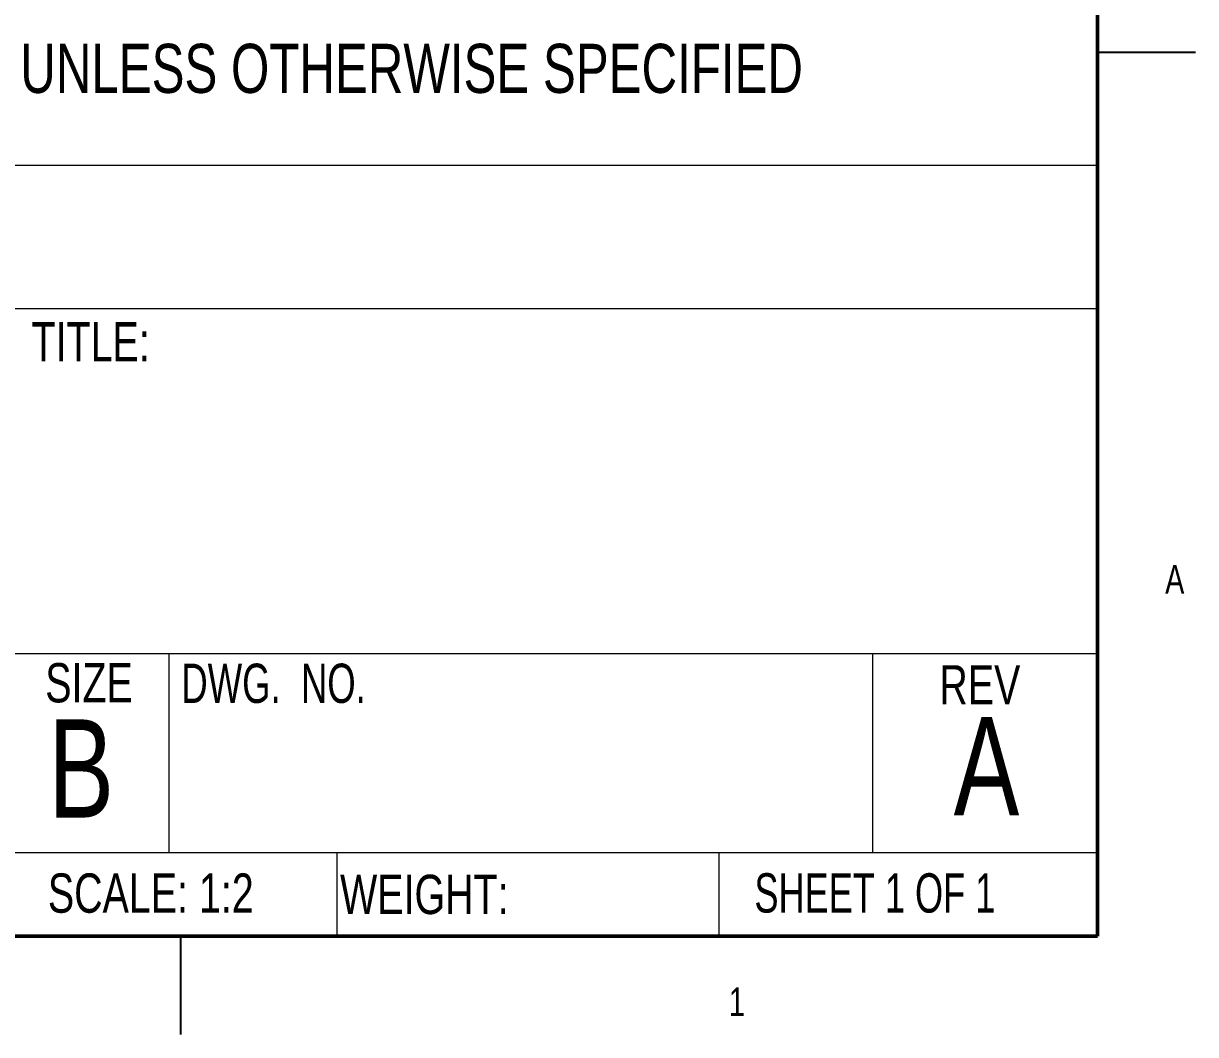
# Model space of a CAD drawing. Header units: inches. Extents: x 0.2 to 16.8, y 0.2 to 10.8.
# Drawn here: x 13.767 to 16.75, y 0.25 to 2.823 of the extents above; entities that cross this region are included whole.
import ezdxf

# ---------------------------------------------------------------- set-up
doc = ezdxf.new("R2010")
doc.units = ezdxf.units.IN
doc.header["$MEASUREMENT"] = 0
doc.layers.add('FORMAT', color=7, linetype='Continuous')
doc.styles.add('SLDTEXTSTYLE0', font='TXT', dxfattribs={"width": 0.75})
doc.styles.add('SLDTEXTSTYLE1', font='TXT', dxfattribs={"width": 0.6875})
doc.styles.add('SLDTEXTSTYLE2', font='TXT', dxfattribs={"width": 0.694444})

# ---------------------------------------------------------------- blocks, each defined once
blk = doc.blocks.new('SW_NOTE_0_4')
at = {"layer": 'FORMAT', "color": 0, "insert": (1.952, 0.1611), "char_height": 0.125, "attachment_point": 1, "style": 'SLDTEXTSTYLE0'}
blk.add_mtext('UNLESS OTHERWISE SPECIFIED', dxfattribs=at)

msp = doc.modelspace()

# ---------------------------------------------------------------- linework, layer by layer
at = {"color": 7, "linetype": 'Continuous', "lineweight": 50}
for p, q in [((16.5, 10.5), (16.5, 0.5)), ((16.5, 0.5), (0.5, 0.5))]:
    msp.add_line(p, q, dxfattribs=at)
at = {"color": 7, "linetype": 'Continuous', "lineweight": 25}
for p, q in [((16.5, 2.75), (16.75, 2.75)), ((14.166667, 0.5), (14.166667, 0.25))]:
    msp.add_line(p, q, dxfattribs=at)
at = {"color": 7, "linetype": 'Continuous', "lineweight": 18}
for p, q in [((8.121319, 2.462325), (16.5, 2.462325)), ((13.743667, 2.097197), (16.5, 2.097197)), ((13.743667, 1.219863), (16.5, 1.219863)), ((14.136825, 1.219863), (14.136825, 0.712886)), ((15.928065, 1.219863), (15.928065, 0.712886)), ((13.743667, 0.712886), (16.5, 0.712886)), ((14.564417, 0.712886), (14.564417, 0.5)), ((15.536329, 0.712886), (15.536329, 0.5))]:
    msp.add_line(p, q, dxfattribs=at)

# ---------------------------------------------------------------- block references
at = {"layer": 'FORMAT'}
msp.add_blockref('SW_NOTE_0_4', (11.80641, 2.609888), dxfattribs=at)

# ---------------------------------------------------------------- texts
at = {"color": 7, "linetype": 'Continuous', "lineweight": 0}
for s, insert, char_height, attachment_point, style in [('TITLE:', (13.787143, 2.062715), 0.1, 1, 'SLDTEXTSTYLE0'), ('A', (16.697055, 1.44476), 0.072917, 2, 'SLDTEXTSTYLE0'), ('SIZE', (13.822031, 1.195198), 0.1, 1, 'SLDTEXTSTYLE0'), ('DWG.  NO.', (14.16853, 1.193799), 0.1, 1, 'SLDTEXTSTYLE2'), ('REV', (16.097831, 1.189893), 0.1, 1, 'SLDTEXTSTYLE0'), ('B', (13.829921, 1.052141), 0.25, 1, 'SLDTEXTSTYLE0'), ('A', (16.217834, 1.05762), 0.25, 2, 'SLDTEXTSTYLE0'), ('SCALE: 1:2', (13.828687, 0.660026), 0.1, 1, 'SLDTEXTSTYLE0'), ('WEIGHT:', (14.572442, 0.656603), 0.1, 1, 'SLDTEXTSTYLE0'), ('SHEET 1 OF 1', (15.627201, 0.660351), 0.1, 1, 'SLDTEXTSTYLE1'), ('1', (15.582599, 0.36976), 0.072917, 2, 'SLDTEXTSTYLE0')]:
    msp.add_mtext(s, dxfattribs=dict(at, insert=insert, char_height=char_height, attachment_point=attachment_point, style=style))

doc.saveas('drawing.dxf')
